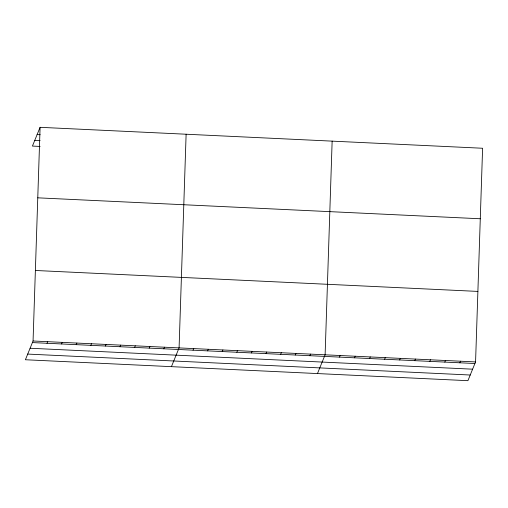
<?xml version="1.0" encoding="UTF-8"?>
<svg xmlns="http://www.w3.org/2000/svg" width="508" height="508" viewBox="0 0 508 508"><rect width="100%" height="100%" fill="white"/><g stroke="black" fill="none" stroke-linecap="round" stroke-linejoin="round"><path stroke-width="0.76" d="M33.058 340.989L40.088 127.317L482.6 148.253L475.571 361.925L467.912 380.683L25.4 359.747L33.058 340.989L475.571 361.925M186.119 134.226L179.083 347.897L171.431 366.655M332.143 141.135L325.114 354.806L317.462 373.564M40.088 127.317L32.429 146.075L40.113 146.437M47.009 343.275L47.657 341.681M61.614 343.96L62.262 342.373M76.213 344.653L76.867 343.059M90.818 345.345L91.465 343.751M105.423 346.037L106.07 344.443M120.021 346.723L120.675 345.135M134.626 347.415L135.274 345.827M149.231 348.107L149.879 346.513M163.83 348.799L164.484 347.205M193.04 350.177L193.688 348.59M207.639 350.869L208.293 349.282M222.244 351.561L222.891 349.968M236.849 352.254L237.496 350.66M251.454 352.946L252.101 351.352M266.052 353.632L266.7 352.044M280.657 354.324L281.305 352.736M295.262 355.016L295.91 353.422M309.861 355.708L310.515 354.114M339.509 357.111L340.163 355.517M354.559 357.822L355.206 356.229M369.602 358.534L370.249 356.94M384.645 359.245L385.299 357.651M399.694 359.956L400.342 358.362M414.738 360.667L415.385 359.073M429.787 361.379L430.435 359.791M444.83 362.09L445.478 360.502M459.873 362.801L460.527 361.213M37.122 134.576L40.195 134.722M34.741 140.411L40.119 140.665M37.763 197.828L480.282 218.764M35.376 270.478L477.888 291.414M32.404 342.582L474.923 363.512M30.093 348.247L472.611 369.183M27.711 354.082L470.224 375.018"/></g></svg>
